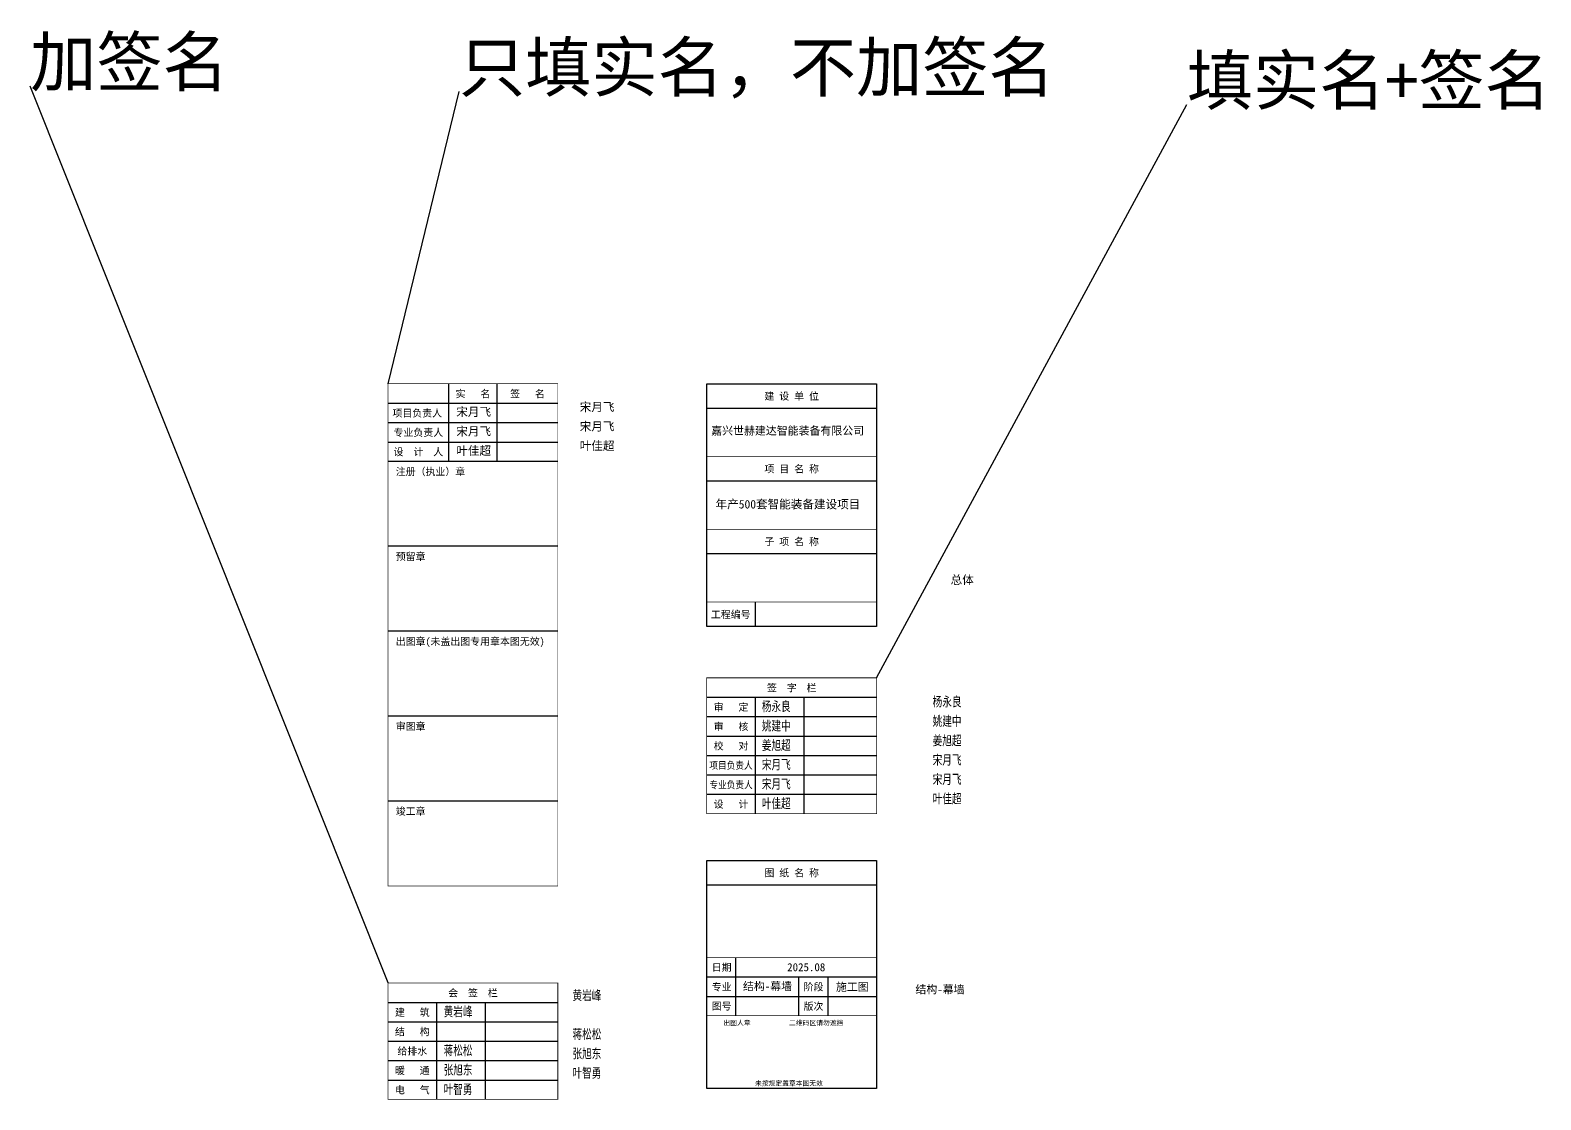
# Model space of a CAD drawing. Extents: x -2072575 to 87763, y -155913 to 742026.
# Drawn here: x -90173 to -27901, y -155913 to -111823 of the extents above; entities that cross this region are included whole.
import ezdxf
from ezdxf.enums import TextEntityAlignment as Align

# ---------------------------------------------------------------- set-up
doc = ezdxf.new("R2010")
doc.units = 0
doc.header["$LTSCALE"] = 1000
doc.layers.add('0-cxFrame', color=155, linetype='Continuous')
doc.layers.add('qianming', color=155, linetype='Continuous')
doc.styles.add('BZHZ', font='bzxw', dxfattribs={"width": 0.8, "bigfont": 'bzhz'})
doc.styles.add('cx_biaoti', font='')
doc.styles.add('cx_tuming', font='simhei.ttf')
doc.styles.add('图框宋体', font='', dxfattribs={"width": 0.75})
doc.styles.add('黑体', font='simhei.ttf', dxfattribs={"height": 12})
doc.styles.get('cx_biaoti').set_extended_font_data('SimSun')
doc.styles.get('图框宋体').set_extended_font_data('SimSun')

# ---------------------------------------------------------------- blocks, each defined once
blk = doc.blocks.new('zjcx_lan_xinxi(Dragon)')
for p, q in [((7000, -3200), (0, -3200)), ((7000, -6700), (0, -6700)), ((7000, -10200), (0, -10200)), ((7000, -13700), (0, -13700)), ((7000, -17200), (0, -17200))]:
    blk.add_line(p, q)
at = {"const_width": 25}
blk.add_lwpolyline([(0, -20700), (7000, -20700), (7000, 0), (0, 0)], close=True, dxfattribs=at)
for points in [[(2500, -3200), (2500, 0)], [(4500, -3200), (4500, 0)], [(0, -800), (7000, -800)], [(0, -1600), (7000, -1600)], [(0, -2400), (7000, -2400)]]:
    blk.add_lwpolyline(points)
for points in [[(7000, -3200), (7000, 0)], [(0, -3200), (7000, -3200)], [(0, -20700), (7000, -20700), (7000, -3200)], [(0, -20700), (7000, -20700)]]:
    blk.add_lwpolyline(points, dxfattribs=at)
at = {"style": '图框宋体'}
for s, p in [('实   名', (3500, -400)), ('签   名', (5750, -400)), ('项目负责人', (1204, -1200)), ('专业负责人', (1250, -2000)), ('设  计  人', (1250, -2800))]:
    blk.add_text(s, height=300, dxfattribs=at).set_placement(p, align=Align.MIDDLE)
for s, p in [('注册（执业）章', (318, -3771)), ('预留章', (318, -7271)), ('出图章(未盖出图专用章本图无效)', (318, -10771)), ('审图章', (318, -14271)), ('竣工章', (318, -17771))]:
    blk.add_text(s, height=300, dxfattribs=at).set_placement(p)
blk = doc.blocks.new('T-信息(Dragon)')
at = {"layer": '0-cxFrame'}
blk.add_blockref('zjcx_lan_xinxi(Dragon)', (0, 0), dxfattribs=at)
at = {"layer": 'qianming', "color": 3, "style": 'cx_biaoti'}
for s, p in [('宋月飞', (3531, -1159)), ('宋月飞', (3531, -1959)), ('叶佳超', (3531, -2759))]:
    blk.add_text(s, height=350, dxfattribs=at).set_placement(p, align=Align.MIDDLE_CENTER)
blk = doc.blocks.new('zjcx_lan_huiqian(Dragon)')
for p, q in [((-7000, -800), (0, -800)), ((-5000, -800), (-5000, -4800)), ((-3000, -800), (-3000, -4800)), ((-7000, -1600), (0, -1600)), ((-7000, -2400), (0, -2400)), ((-7000, -3200), (0, -3200)), ((-7000, -4000), (0, -4000))]:
    blk.add_line(p, q)
at = {"const_width": 30}
blk.add_lwpolyline([(-7000, 0), (0, 0)], dxfattribs=at)
blk.add_lwpolyline([(-7000, 0), (0, 0), (0, -4800), (-7000, -4800)], close=True, dxfattribs=at)
at = {"style": 'cx_biaoti'}
for s, p in [('会  签  栏', (-3500, -400)), ('建   筑', (-6000, -1200)), ('结   构', (-6000, -2000)), ('给排水', (-6000, -2800)), ('暖   通', (-6000, -3600)), ('电   气', (-6000, -4400))]:
    blk.add_text(s, height=300, dxfattribs=at).set_placement(p, align=Align.MIDDLE)
blk = doc.blocks.new('T-汇签(Dragon)')
at = {"layer": '0-cxFrame'}
blk.add_blockref('zjcx_lan_huiqian(Dragon)', (0, 0), dxfattribs=at)
at = {"layer": 'qianming', "style": 'BZHZ', "width": 0.8}
for s, p in [('黄岩峰', (-4113, -1170)), ('蒋松松', (-4113, -2770)), ('张旭东', (-4113, -3570)), ('叶智勇', (-4113, -4370))]:
    blk.add_text(s, height=450, dxfattribs=at).set_placement(p, align=Align.MIDDLE)
blk = doc.blocks.new('zjcx_lan_qianzi(Dragon)')
for p, q in [((-7000, 4800), (0, 4800)), ((-5000, 4800), (-5000, 0)), ((-3000, 4800), (-3000, 0)), ((-7000, 4000), (0, 4000)), ((-7000, 3200), (0, 3200)), ((-7000, 2400), (0, 2400)), ((-7000, 1600), (0, 1600)), ((-7000, 800), (0, 800))]:
    blk.add_line(p, q)
at = {"const_width": 30}
blk.add_lwpolyline([(-7000, 5600), (0, 5600)], dxfattribs=at)
blk.add_lwpolyline([(-7000, 5600), (0, 5600), (0, 0), (-7000, 0)], close=True, dxfattribs=at)
at = {"style": 'cx_biaoti'}
for s, p in [('签  字  栏', (-3500, 5200)), ('审   定', (-6000, 4400)), ('审   核', (-6000, 3600)), ('校   对', (-6000, 2800)), ('设   计', (-6000, 400))]:
    blk.add_text(s, height=300, dxfattribs=at).set_placement(p, align=Align.MIDDLE)
at = {"style": 'cx_biaoti', "width": 0.85}
for s, p in [('项目负责人', (-6000, 2000)), ('专业负责人', (-6000, 1200))]:
    blk.add_text(s, height=300, dxfattribs=at).set_placement(p, align=Align.MIDDLE)
blk = doc.blocks.new('T-签字(Dragon)')
at = {"layer": '0-cxFrame'}
blk.add_blockref('zjcx_lan_qianzi(Dragon)', (0, 0), dxfattribs=at)
at = {"layer": 'qianming', "style": 'BZHZ', "width": 0.8}
for s, p in [('杨永良', (-4136, 4433)), ('姚建中', (-4136, 3633)), ('姜旭超', (-4136, 2833)), ('宋月飞', (-4136, 2033)), ('宋月飞', (-4136, 1233)), ('叶佳超', (-4136, 433))]:
    blk.add_text(s, height=450, dxfattribs=at).set_placement(p, align=Align.MIDDLE)
blk = doc.blocks.new('zjcx_lan_tuming(Dragon)')
for p, q in [((-7000, 8400), (0, 8400)), ((-5800, 3000), (-5800, 5400)), ((-7000, 4600), (0, 4600)), ((-3200, 3000), (-3200, 4600)), ((-2000, 3000), (-2000, 4600)), ((-7000, 3800), (0, 3800))]:
    blk.add_line(p, q)
at = {"const_width": 30}
for points in [[(-7000, 9400), (0, 9400)], [(-7000, 5400), (0, 5400)], [(-7000, 3000), (0, 3000)], [(-7000, 0), (0, 0)]]:
    blk.add_lwpolyline(points, dxfattribs=at)
blk.add_lwpolyline([(-7000, 9400), (0, 9400), (0, 0), (-7000, 0)], close=True)
at = {"style": 'cx_biaoti'}
for s, p in [('图 纸 名 称', (-3500, 8900)), ('日期', (-6388, 5000)), ('专业', (-6388, 4200)), ('阶段', (-2600, 4200)), ('图号', (-6388, 3400)), ('版次', (-2600, 3400))]:
    blk.add_text(s, height=300, dxfattribs=at).set_placement(p, align=Align.MIDDLE)
for s, p in [('出图人章', (-6316, 2607)), ('二维码区请勿遮挡', (-3609, 2607)), ('未按规定盖章本图无效', (-5013, 120))]:
    blk.add_text(s, height=200, dxfattribs=at).set_placement(p)
blk = doc.blocks.new('T-图签(Dragon)')
blk.add_blockref('zjcx_lan_tuming(Dragon)', (0, 0))
at = {"color": 3, "style": 'cx_biaoti'}
for s, p in [('2025.08', (-2900, 5000)), ('结构-幕墙 ', (-4384, 4227)), ('施工图', (-1000, 4200))]:
    blk.add_text(s, height=330, dxfattribs=at).set_placement(p, align=Align.MIDDLE)
blk = doc.blocks.new('zjcx_lan_xiangmu(Dragon)')
for p, q in [((-7000, 9000), (0, 9000)), ((-7000, 6000), (0, 6000)), ((-7000, 3000), (0, 3000)), ((-5000, 1000), (-5000, 0))]:
    blk.add_line(p, q)
at = {"const_width": 30}
for points in [[(-7000, 10000), (0, 10000)], [(-7000, 7000), (0, 7000)], [(-7000, 7000), (0, 7000)], [(-7000, 4000), (0, 4000)], [(-7000, 4000), (0, 4000)], [(-7000, 1000), (0, 1000)], [(-7000, 0), (0, 0)]]:
    blk.add_lwpolyline(points, dxfattribs=at)
blk.add_lwpolyline([(-7000, 10000), (0, 10000), (0, 0), (-7000, 0)], close=True)
at = {"style": 'cx_biaoti'}
for s, p in [('建 设 单 位', (-3500, 9500)), ('项 目 名 称', (-3500, 6500)), ('子 项 名 称', (-3500, 3500)), ('工程编号', (-6013, 500))]:
    blk.add_text(s, height=300, dxfattribs=at).set_placement(p, align=Align.MIDDLE)
blk = doc.blocks.new('T-项目(Dragon)')
blk.add_blockref('zjcx_lan_xiangmu(Dragon)', (0, 0))
at = {"color": 3, "style": 'cx_tuming'}
for s, height, p in [('嘉兴世赫建达智能装备有限公司', 330, (-6816, 7901)), ('年产500套智能装备建设项目 ', 350, (-6638, 4859))]:
    blk.add_text(s, height=height, dxfattribs=at).set_placement(p)

msp = doc.modelspace()

# ---------------------------------------------------------------- linework, layer by layer
for p, q in [((-75422, -151097.9), (-90173.3, -114128.4)), ((-75422, -126397.9), (-72493.4, -114347.5)), ((-55281.8, -138518.8), (-42489.1, -114889.1))]:
    msp.add_line(p, q)

# ---------------------------------------------------------------- block references
at = {"layer": '0-cxFrame'}
for name, p in [('T-信息(Dragon)', (-75422, -126397.9)), ('T-项目(Dragon)', (-55281.8, -136397.7)), ('T-签字(Dragon)', (-55281.8, -144118.8)), ('T-图签(Dragon)', (-55281.8, -155449.7)), ('T-汇签(Dragon)', (-68422, -151097.9))]:
    msp.add_blockref(name, p, dxfattribs=at)

# ---------------------------------------------------------------- texts
at = {"style": '黑体'}
for s, p in [('加签名', (-90173.3, -114128.4)), ('只填实名，不加签名', (-72493.4, -114347.5)), ('填实名+签名', (-42489.1, -114889.1))]:
    msp.add_text(s, height=2000, dxfattribs=at).set_placement(p)
at = {"color": 3, "style": 'cx_tuming'}
msp.add_text('总体', height=350, dxfattribs=at).set_placement((-52229.7, -134657.7))
at = {"color": 3, "style": 'cx_biaoti'}
msp.add_text('结构-幕墙 ', height=330, dxfattribs=at).set_placement((-52555.7, -151351.2), align=Align.MIDDLE)
at = {"layer": 'qianming', "color": 3, "style": 'cx_biaoti'}
for s, p in [('宋月飞', (-66803.2, -127355.2)), ('宋月飞', (-66803.2, -128155.2)), ('叶佳超', (-66803.2, -128955.2))]:
    msp.add_text(s, height=350, dxfattribs=at).set_placement(p, align=Align.MIDDLE_CENTER)
at = {"layer": 'qianming', "style": 'BZHZ', "width": 0.8}
for s, p in [('杨永良', (-52375, -139492.3)), ('姚建中', (-52375, -140292.3)), ('姜旭超', (-52375, -141092.3)), ('宋月飞', (-52375, -141892.3)), ('宋月飞', (-52375, -142692.3)), ('叶佳超', (-52375, -143492.3)), ('黄岩峰', (-67222.8, -151597.1)), ('蒋松松', (-67222.8, -153197.1)), ('张旭东', (-67222.8, -153997.1)), ('叶智勇', (-67222.8, -154797.1))]:
    msp.add_text(s, height=450, dxfattribs=at).set_placement(p, align=Align.MIDDLE)

doc.saveas('drawing.dxf')
